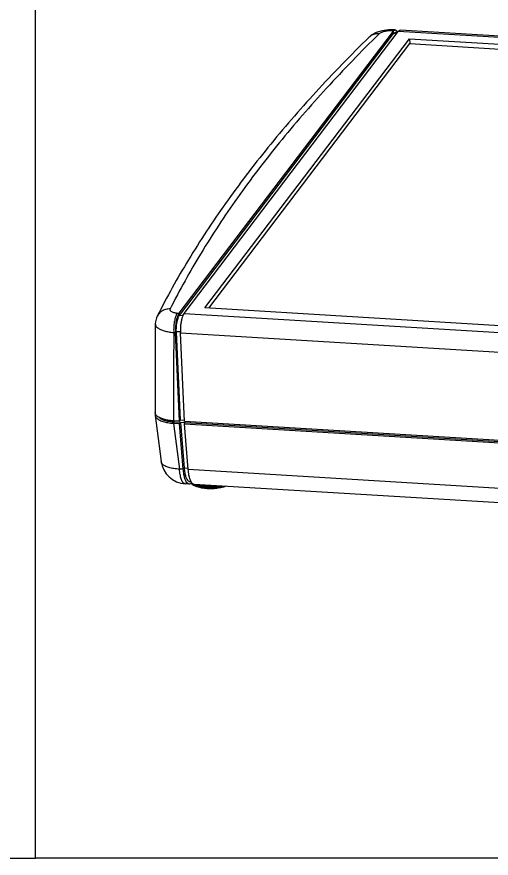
# Model space of a CAD drawing. Header units: millimetres. Extents: x -25 to 741, y -3272 to -3021.
# Drawn here: x 151.4 to 243, y -3272 to -3109.4 of the extents above; entities that cross this region are included whole.
import ezdxf

# ---------------------------------------------------------------- set-up
doc = ezdxf.new("R2010")
doc.units = ezdxf.units.MM

# ---------------------------------------------------------------- blocks, each defined once
blk = doc.blocks.new('*u2')
at = {"color": 7}
for p, q in [((-64.24413439026637, -8.026323773750391), (-22.85056012536637, 46.49450640654959)), ((-64.19012539266635, -8.489740225450532), (-22.79655112776635, 46.03108995484945)), ((-63.28806117546634, -8.084118760050387), (-21.8944869105664, 46.43671142024959)), ((-22.85056012536637, 46.49450640654959), (-23.19089035616634, 46.51507949734969)), ((-22.79655112776635, 46.03108995484945), (-22.85056012536637, 46.49450640654959)), ((-22.49580247636635, 46.71762802164949), (-22.83613293886634, 46.73820112644944)), ((-22.79655112776635, 46.03108995484945), (-22.50091975356639, 46.21702463404972)), ((-22.22851510496633, 45.99675196304952), (-22.79655112776635, 46.03108995484945)), ((-22.08057070086636, 46.19161437534967), (-22.50091975356639, 46.21702463404972)), ((60.80584617073356, 41.4374451057497), (-21.8944869105664, 46.43671142024959)), ((61.16060381973358, 41.66056672074956), (-21.53972926156638, 46.65983303534949)), ((-59.23936635616639, -7.031928836150655), (-19.72870583346634, 45.00885408544946)), ((-58.49670932606637, -7.07682273365026), (-19.65912090966634, 44.07743490814937)), ((-27.52405975636634, 45.32993530644944), (-27.53355843376636, 45.32069869464976)), ((-19.72870583346634, 45.00885408544946), (-19.65912090966634, 44.07743490814937)), ((-19.72870583346634, 45.00885408544946), (56.75715135143361, 40.38525518184952)), ((-19.65912090966634, 44.07743490814937), (56.08407924513364, 39.49872990204949)), ((19.41227190583368, -13.08338507455028), (60.80584617073356, 41.4374451057497)), ((19.46628090343364, -13.54680152635046), (60.85985516833358, 40.97402865394952)), ((20.36834512063365, -13.14118006085027), (61.76191938553364, 41.37965011944971)), ((60.85985516833358, 40.97402865394952), (60.80584617073356, 41.4374451057497)), ((60.85985516833358, 40.97402865394952), (61.15548654253365, 41.15996333314934)), ((61.42789119103355, 40.93969066224963), (60.85985516833358, 40.97402865394952)), ((61.57583559523363, 41.13455307444929), (61.15548654253365, 41.15996333314934)), ((62.10224961633372, 41.35907702864961), (61.76191938553364, 41.37965011944971)), ((62.45700726533363, 41.58219864374951), (62.11667703453367, 41.60277173454961)), ((56.75715135143361, 40.38525518184952), (17.24649082873367, -11.6555277397506)), ((68.82130455433372, 21.87453226394973), (66.66837422973373, 38.36461777124941)), ((68.61456137453371, 21.17403656944953), (68.63353389613366, 21.21174905824955)), ((68.63353389613366, 21.21174905824955), (68.73454550203365, 21.41298127054961)), ((68.73454550203365, 21.41298127054961), (68.67672548683373, 21.85564673964973)), ((68.82130977363369, 21.87453264694977), (68.73454550203365, 21.41298127054961)), ((68.79375291593357, 20.95968827454953), (68.8870746829337, 21.32647431384976)), ((68.8616025975337, 12.10366855124948), (68.88650919113371, 21.32644382104945)), ((68.6810275854337, 20.73513090814959), (68.79375291593357, 20.95968827454953)), ((68.79375291593357, 20.95968827454953), (68.76924962523373, 12.10392509154963)), ((68.76924962523373, 12.10392509154963), (68.7683308119336, 11.77374028054965)), ((68.8616025975337, 12.10366855124948), (68.76833081593367, 11.77374028844952)), ((-64.58446462106639, -8.005750682950293), (-64.24413439026637, -8.026323773750391)), ((-64.19012539266635, -8.489740225450532), (-64.24413439026637, -8.026323773750391)), ((-63.28806117546634, -8.084118760050387), (19.41227190583368, -13.08338507455028)), ((17.24649082873367, -11.6555277397506), (-59.23936635616639, -7.031928836150655)), ((-68.47205064436633, -8.629598923150297), (-68.47421524436635, -8.633903166750315)), ((-63.52429716566638, -8.529989792850301), (-64.19012539266635, -8.489740225450532)), ((-68.83077603266639, -10.11948565615057), (-68.87723091826632, -27.22624029305052)), ((-65.28068971186639, -11.7659973654504), (-64.94035948116635, -11.78657045615046)), ((-64.77031296846638, -11.62327912755063), (-64.94035948116635, -11.78657045615046)), ((-64.16227845256634, -28.92023502115035), (-64.94035948116635, -11.78657045615046)), ((-63.99335331436635, -28.73225056225056), (-64.77031296846638, -11.62327912755063)), ((-63.97383205416639, -11.67142669905024), (-64.77031296846638, -11.62327912755063)), ((-63.20620523776637, -28.97803000745034), (-63.98428626636638, -11.84436544245045)), ((-63.98428626636638, -11.84436544245045), (18.71604681483365, -16.84363175705039)), ((19.46628090343364, -13.54680152635046), (19.41227190583368, -13.08338507455028)), ((20.13210913043366, -13.58705109365064), (19.46628090343364, -13.54680152635046)), ((20.36834512063365, -13.14118006085027), (20.70867535143367, -13.16175315165037)), ((18.88609332763366, -16.68034042835052), (18.71604681483365, -16.84363175705039)), ((19.49412784353359, -33.97729632195023), (18.71604681483365, -16.84363175705039)), ((19.68257424193365, -16.72848799995063), (18.88609332763366, -16.68034042835052)), ((19.66305298163365, -33.78931186305044), (18.88609332763366, -16.68034042835052)), ((19.67212002963362, -16.90142674335038), (20.0124502604337, -16.92199983405044)), ((20.45020105833368, -34.03509130825023), (19.67212002963362, -16.90142674335038)), ((-68.76490155196637, -27.28835489055064), (-68.78573810916635, -27.32993378445053)), ((-68.87246568186634, -27.79142051955023), (-67.71119466666636, -36.68707652795047)), ((-64.16227845256634, -28.92023502115035), (-65.32708387686637, -28.84982209405052)), ((-65.17030475876635, -29.11210694905049), (-65.18895009106637, -28.84034486915061)), ((21.81716558093365, -34.37053232715061), (-65.17030475876635, -29.11210694905049)), ((-64.16227845256634, -28.92023502115035), (-63.9885016133664, -28.72685145825062)), ((-63.97192684826638, -29.20407016735044), (-64.14085198646632, -29.39205462625068)), ((-63.21549765996639, -28.77340704605058), (-63.98905245826637, -28.72664536685033)), ((-63.97192684826638, -29.20407016735044), (-63.26150990316631, -38.00466892465056)), ((-63.06595930746636, -29.25883624675043), (-63.97192684826638, -29.20407016735044)), ((19.49412784353359, -33.97729632195023), (-63.20620523776637, -28.97803000745034)), ((-63.18477877166634, -29.44984961255068), (-63.06595930746636, -29.25883624675043)), ((-65.32834740076635, -29.32027008065052), (-64.14085198646632, -29.39205462625068)), ((-65.32834740076635, -29.32027008065052), (-65.25365817476637, -29.89247573975035)), ((-65.25365817476637, -29.89247573975035), (-64.17289991406636, -38.17131070595042)), ((-63.42852551916639, -38.21630841885053), (-64.14085198646632, -29.39205462625068)), ((-62.47245230436636, -38.27410340515053), (-63.18477877166634, -29.44984961255068)), ((-63.18477877166634, -29.44984961255068), (19.51555430963361, -34.44911592705057)), ((19.49412784353359, -33.97729632195023), (19.66790468293362, -33.78391275885042)), ((20.44090863613366, -33.83046834685047), (19.66735383783367, -33.78370666765022)), ((21.61500648263365, -34.10550423525046), (20.45020105833368, -34.03509130825023)), ((21.81716558093365, -34.37053232715061), (21.79812030773365, -34.09294097365046)), ((27.19502708403365, -33.11050619485059), (27.1913827971336, -33.03011153055058)), ((27.49698890903363, -32.81560722425047), (27.19502708403365, -33.11050619485059)), ((27.70268903783364, -33.16269558365047), (27.92356583633369, -32.94707094995056)), ((27.70268903783364, -33.16269558365047), (27.97311823673363, -41.95896815255037)), ((19.51555430963361, -34.44911592705057), (19.68447944783367, -34.26113146815032)), ((20.22788077683362, -43.27336971965042), (19.51555430963361, -34.44911592705057)), ((19.68447944783367, -34.26113146815032), (20.59044698863369, -34.31589754765037)), ((19.68447944783367, -34.26113146815032), (20.39489639293362, -43.06173022545045)), ((20.47162752443364, -34.50691091335057), (20.59044698863369, -34.31589754765037)), ((20.47162752443364, -34.50691091335057), (21.65912293883366, -34.57869545885023)), ((21.18395399163364, -43.33116470595041), (20.47162752443364, -34.50691091335057)), ((21.65912293883366, -34.57869545885023), (21.92832838653368, -43.37616241875048)), ((-63.42852551916639, -38.21630841885053), (-64.17289991406636, -38.17131070595042)), ((-63.26150990316631, -38.00466892465056), (-63.42852551916639, -38.21630841885053)), ((-62.49043940096635, -38.05128042715023), (-63.26150990316631, -38.00466892465056)), ((20.22788077683362, -43.27336971965042), (-62.47245230436636, -38.27410340515053)), ((-62.25537591986637, -40.57808380335064), (-61.92661567916633, -40.59795748385022)), ((-61.89861538976635, -40.65693511305062), (-61.89125500256637, -40.89587571275024)), ((-62.31059887106636, -41.07565828415045), (-63.05497327536636, -41.03066057075057)), ((-61.52568910086637, -41.07403546365049), (-61.52353205086632, -41.13905047775052)), ((-61.52353205086632, -41.13905047775052), (-61.52281336086634, -41.16069986135062)), ((21.34580733393364, -46.13271957945062), (-61.35452560596633, -41.13345327345041)), ((-61.07026005776635, -41.32054577415056), (-61.08581736146635, -41.17955806725058)), ((20.22788077683362, -43.27336971965042), (20.39489639293362, -43.06173022545045)), ((20.39489639293362, -43.06173022545045), (21.16596689513364, -43.10834172805062)), ((21.92832838653368, -43.37616241875048), (21.18395399163364, -43.33116470595041)), ((21.56502599273364, -46.08895480375031), (21.34601025523369, -46.13273179605039)), ((21.40103037623368, -45.63514510425057), (21.71675546673362, -45.65423080495066)), ((21.56502626733362, -46.08895480735055), (21.58451864203363, -46.08454951815065)), ((21.6336956051336, -45.64920962725046), (21.63634108323362, -46.08852795335042)), ((21.63634108323362, -46.08852795335042), (21.6365680453336, -46.1266552606503)), ((21.7745231724337, -45.76230781835056), (21.77921832793362, -46.32882800585048)), ((23.04625504403367, -46.23551228465067), (22.30188063973367, -46.19051457125033))]:
    blk.add_line(p, q, dxfattribs=at)
for points in [[(-25.00806680106638, 46.57441998744935), (-26.15932562806637, 46.21502754214953), (-27.10973861546637, 45.67993311344981), (-27.52404210446633, 45.3299171454496)], [(-22.8363568780664, 46.73819789964955), (-23.7650475323664, 46.73992061964964), (-25.00806680106638, 46.57441998744935)], [(66.66872265623357, 38.36189564634969), (66.53933108423365, 38.94211138334958), (66.10731610563363, 39.8209690040494), (65.40632063833374, 40.57345251584957), (64.54597986743369, 41.0996132363498), (63.50284337443355, 41.44069002004971), (62.45697479143365, 41.58218393044945)], [(-68.47416946136633, -8.633926091850299), (-68.60027750636635, -8.916345087950504), (-68.80208484566634, -9.694811285950436), (-68.83078123406636, -10.12073992605065)]]:
    blk.add_lwpolyline(points, dxfattribs=at)
for centre, radius, start, end in [((-23.39101226496638, 45.74551389304952), 1.4110181086, 24.66986028497521, 27.22765061629327), ((60.26539403123371, 40.68845259224963), 1.4110181085, 24.66986028491562, 27.2276506165263), ((62.10437186673363, 41.27187259884977), 0.3269659693, 87.87109543429887, 98.76742206060001), ((-65.54986711946634, 88.69369707534952), 150.1965326762, 333.151463182125, 333.2856924386002), ((68.21576744053363, 21.3366994320495), 0.6700560257, 7.328437717218723, 11.83792315689443), ((68.19637423403361, 21.33539605554961), 0.6894580802, 359.2598152957113, 7.230292814918903), ((-66.69007941056634, 89.27254777104963), 151.4752625076, 332.6188138239835, 333.1508978613827), ((-66.2286245244664, 79.62747648214963), 151.0903950177, 332.6028363085787, 333.3144519966853), ((63.8633081483336, 12.11656031304938), 4.998190883199999, 333.2928463051781, 355.9658472070226), ((63.88379781373357, 12.11757844774957), 4.9778242186, 355.9375656836814, 359.839894025108), ((64.66500962073366, 11.71251441294953), 4.1003788028, 333.3362235024234, 337.2859443791161), ((-96.93575763236635, 107.4604227748496), 186.7917040154, 325.0563914085985, 326.1502017877945), ((-93.76485728476638, 105.3211655501495), 182.9666654643, 326.1534607481066, 326.3138810246919), ((-93.16914137096637, 104.4968528628497), 182.3157624039, 326.2654142656795, 326.4264128655135), ((-96.32491113316638, 106.6169881909495), 186.1175707308, 325.1642970556844, 326.2621513446195), ((-100.1970768758663, 109.7260479973493), 190.7627424572, 324.9039257651144, 325.0596400003218), ((-99.57091373376636, 108.8628736513497), 190.0647748516, 325.0112461901817, 325.1675498326114), ((-54.91792803776633, -11.43311205885038), 9.075680739, 181.5519156574063, 182.5971775737808), ((28.73847825753364, -16.49017335975032), 9.0756807382, 181.5519156574063, 182.597177573885), ((-67.72403946346634, -26.99662957495048), 1.213654451, 216.2533856303992, 219.7292618073039), ((-65.63659525586633, -23.49335009595052), 5.7482557531, 252.0186292350081, 253.2562121597952), ((-65.59832700146632, -22.90473585315067), 5.8720742264, 252.0310191378014, 254.3038833246002), ((-64.56217150056631, -19.04281671495028), 10.0876375766, 265.5102266433005, 266.5438281698021), ((22.33146919813368, -22.24949265615032), 11.8776398913, 266.5418025096998, 267.3537128550996), ((22.34435947393365, -21.95774391855048), 12.1696726656, 267.3565071519006, 268.8394022217997), ((24.11894103593369, -28.84301558275047), 5.3069537517, 292.7746447014961, 294.4205884959042), ((24.44402864673367, -29.54894729485068), 4.5297785029, 294.3681066596028, 297.8660951124061), ((25.02383059613368, -29.53437581095068), 4.1276850106, 299.6577321616926, 301.1848071660114), ((22.37516515483361, -22.73021769565048), 11.8700944293, 266.5416349768016, 267.2921875972984), ((22.45232107733364, -23.84460727375063), 10.5450709212, 266.5468444824007, 268.0326098478005), ((-62.75325493246635, -36.03976207915048), 5.0000182404, 187.4385285928034, 266.5377214823017), ((-62.22272856036636, -40.20611718925056), 0.3722844309, 262.8170119369014, 264.9909540692998), ((-62.57787254556632, -40.14347808805041), 1.0180593665, 310.4476755518132, 311.7042068948079), ((-61.07371054876631, -39.98804020515036), 1.2506223917, 228.046049688794, 229.1933828653983), ((-61.80151453546631, -41.01431902965032), 0.1486007091, 127.1499695130935, 131.746943358491), ((-60.93027526206635, -39.81962282605036), 1.4718376729, 229.2515075619158, 232.1977542841819), ((-60.21782016986634, -38.99973991755041), 2.5948699082, 237.8756560794005, 239.0330387311889), ((-60.13896612386634, -38.86656110275044), 2.7496399722, 239.0520385221144, 242.0086798994107), ((-60.10274805216631, -38.53308200515039), 2.9867977968, 241.6115144564872, 244.3920072980906), ((-59.91596606526633, -38.13970578895032), 3.4222632492, 244.4185758425934, 247.9472186736937), ((-59.75293257146637, -37.74544894415067), 3.8488894989, 247.9014015604048, 248.8515441353972), ((-59.76765471916639, -38.09318140845062), 3.6079604327, 246.8666526915083, 247.4043255504935), ((-59.72488898956635, -37.99042410605034), 3.7192616942, 247.4043099824953, 247.9231793015925), ((-59.69045125096636, -37.58458544295036), 4.021461015, 248.8481834952953, 249.3105399607039), ((-59.51882094426634, -37.46749066125039), 4.2813082494, 247.9979211662983, 251.4263846665942), ((-58.20971962326638, -31.32453995295054), 10.5492687387, 278.1894941470042, 280.7703315202023), ((-57.41892009306633, -33.60946372715034), 8.0466030698, 278.272440128798, 282.1556367338937), ((-58.08654222656634, -31.99079362795055), 9.8717338233, 280.790628581498, 281.6453262122047), ((-57.89531020536634, -32.86599953375026), 8.9759488483, 281.577453538, 285.8426038385052), ((24.16337019213364, -44.40375212135041), 2.755403164, 204.176102734185, 208.7945849406034), ((23.34801193583365, -41.24487123355038), 4.9997524612, 266.5398487960994, 314.3359428577141), ((17.93627313683368, -44.11304764875058), 2.1482394056, 234.7594717618111, 236.2426964558067), ((18.07601486373363, -43.90346455115059), 2.400137709, 236.2493624488015, 237.9412503293141), ((21.44951684153369, -34.37152104145025), 11.961851567, 269.4921562642991, 271.5794290920011), ((20.12380986433362, -35.64392093855031), 10.9739803192, 278.2177884795972, 278.8411933622996), ((20.24680610793365, -36.40257873955034), 10.2054339125, 278.8135043272027, 281.8458119355972), ((20.27277309833363, -36.2319432407503), 10.2503652331, 281.5037505443037, 282.4989145487933), ((20.39208485823366, -37.11625188035032), 9.4771378201, 281.8719113585964, 282.9380621133996), ((20.47732060203367, -37.48535068435058), 9.0983253794, 282.9353448098964, 284.4559189887072), ((20.56394346213364, -37.82414271855032), 8.7486354289, 284.460464048398, 284.933749542502), ((20.64841229963366, -38.14020502995027), 8.421480510599999, 284.9326203502055, 285.6033946105005), ((21.14319356743368, -40.78860565755031), 5.820967689, 289.2503261214933, 290.4792121981042)]:
    blk.add_arc(centre, radius, start, end, dxfattribs=at)
for points, start_tangent, end_tangent in [([(-25.60925225146633, 45.94776580604957), (-35.76699712226633, 35.46101356454938), (-44.89639556776632, 24.88406079384959), (-52.98072810246634, 14.23592194834964), (-60.00836406826636, 3.531915978949655), (-65.96694767576633, -7.208674481450544)], (-0.7147816261626172, -0.6993477153035711), (-0.4501625499580955, -0.8929466269689501)), ([(-25.60925225146633, 45.94776580604957), (-26.42978567086635, 45.90566424884946), (-27.15932417066637, 45.61377801634944), (-27.52388208446638, 45.32975129024953)], (-0.9948125127736376, 0.1017254364896088), (-0.7193993189953258, -0.6945967318013104)), ([(-23.19089035616634, 46.51507949734969), (-23.60121553086634, 46.52257261604973), (-24.02037178606639, 46.49643037954957), (-24.42822026236638, 46.4376919956494), (-24.80680661756634, 46.34890412994946), (-25.13932309856636, 46.23398613694962), (-25.41099300986633, 46.09806391774964), (-25.60925225146633, 45.94776580604957)], (-0.9981812084908889, 0.06028494850017632), (-0.7149675567351668, -0.6991576308788644)), ([(-23.19089035616634, 46.51507949734969), (-22.92515443856638, 46.72780137524933), (-22.83714454056638, 46.73126194204951)], (0.6046915281331295, 0.7964597640835478), (0.9936273884099839, -0.1127147417224346)), ([(-22.85056012536637, 46.49450640654959), (-22.73489923206631, 46.6238830748498)], (0.604691903559856, 0.7964594790503519), (0.7541368485066653, 0.6567173012220973)), ([(-22.73489923206631, 46.6238830748498), (-22.62918591656631, 46.69052068114979), (-22.49596156296633, 46.71346917704977)], (0.7541368483754877, 0.6567173013727343), (0.999269170925178, -0.0382246522352751)), ([(-22.49596156296633, 46.71346917704977), (-22.41084642506632, 46.69749589864932), (-22.20945090696637, 46.51498770484977)], (0.9992691709284623, -0.03822465214941055), (0.5593917592223054, -0.8289034079518398)), ([(-22.20945090696637, 46.51498770484977), (-22.13634106276635, 46.39109291784962)], (0.5593917592602254, -0.8289034079262493), (0.4579017637545692, -0.8890027979429845)), ([(-22.10878079096636, 46.33445748114946), (-22.05910222386632, 46.21419734494975)], (0.4177853516125395, -0.9085457610808533), (0.3492387045871982, -0.9370337919297552)), ([(-21.8944869105664, 46.43671142024959), (-21.67311270176634, 46.6327256948498), (-21.53988834816636, 46.65567419074978)], (0.6046919036181005, 0.796459479006131), (0.999269170928345, -0.03822465215247797)), ([(-27.53355843376636, 45.32069869464976), (-37.82429986266635, 34.69539362434944), (-47.07885206046632, 23.97008056904951), (-55.28101438956634, 13.16188870724955), (-62.41623253836639, 2.288962938049735), (-68.47205064436633, -8.629598923150297)], (-0.7147816261626577, -0.6993477153035297), (-0.4501625492907707, -0.8929466273053694)), ([(60.80584617073356, 41.4374451057497), (61.02722037953373, 41.63345938024941), (61.16044473303356, 41.65640787614939)], (0.6046919036181005, 0.796459479006131), (0.999269170928345, -0.03822465215247797)), ([(61.16044473303356, 41.65640787614939), (61.24555987093373, 41.64043459784943), (61.44695538913362, 41.45792640404943)], (0.9992691709284623, -0.03822465214941055), (0.5593917592223054, -0.8289034079518398)), ([(61.44695538913362, 41.45792640404943), (61.52006523333358, 41.33403161704973)], (0.5593917592602254, -0.8289034079262493), (0.4579017637545692, -0.8890027979429845)), ([(61.54762550513357, 41.27739618034957), (61.59730407213357, 41.15713604414941)], (0.4177853516125395, -0.9085457610808533), (0.3492387045871982, -0.9370337919297552)), ([(61.76191938553364, 41.37965011944971), (61.93520145183362, 41.55152121994934)], (0.6046919037805437, 0.7964594788828002), (0.8551329723021097, 0.5184087187555386)), ([(61.93520145183362, 41.55152121994934), (61.9832935943337, 41.57566439404945), (62.05453443443361, 41.5950180388495)], (0.8551329721933931, 0.5184087189348704), (0.9884131991399108, 0.1517871791885178)), ([(62.10224961633372, 41.35907702864961), (62.21057757263367, 41.48226132794935)], (0.6046919034473112, 0.7964594791357988), (0.7348626931025842, 0.6782159112598414)), ([(63.48473267103356, 40.5620008271494), (63.52207875923369, 40.72202619954942), (63.47158573473365, 40.8774232898495), (63.33509189953367, 41.02069313324955), (63.11863522713367, 41.14545157424936), (62.8318581830336, 41.24618033274965), (62.48744208873364, 41.3184808058495), (62.10224961633372, 41.35907702864961)], (0.4497977710560243, 0.893130430090159), (-0.9981745247111057, 0.06039551488114148)), ([(62.21057757263367, 41.48226132794935), (62.36798810943361, 41.57179958724964)], (0.7348626932572333, 0.6782159110922756), (0.9783836708149084, 0.206797951350455)), ([(62.36798810943361, 41.57179958724964), (62.45618193003367, 41.57523841174952)], (0.9783836708850469, 0.2067979510186216), (0.9935613772875208, -0.1132951435963818)), ([(23.12703724673366, -12.59443946035026), (33.28478211753367, -2.107687218850515), (42.41418056303365, 8.46926555184973), (50.49851309773368, 19.11740439744972), (57.52614906353364, 29.8214103668497), (63.48473267103356, 40.5620008271494)], (0.7147816261626172, 0.6993477153035711), (0.4501625499580955, 0.8929466269689501)), ([(63.48473267103356, 40.5620008271494), (64.37144518593362, 40.4166969873495), (65.1929099276336, 40.03105470644959), (65.87394634913363, 39.44036541914966), (66.35222464183363, 38.69868729134942), (66.58397088953365, 37.87389821794932)], (0.999778797416286, -0.02103226656461804), (0.1173050346646223, -0.9930959313391289)), ([(26.05835499873365, -15.50371560585063), (36.25961132063367, -4.971968117350571), (45.42599180573364, 5.647931558949495), (53.5435032391336, 16.33977130014955), (60.5997535775337, 27.08722914164946), (66.5839708909337, 37.87389822064961)], (0.714781626162337, 0.6993477153038574), (0.4501625499685758, 0.8929466269636666)), ([(66.58397089103363, 37.87389822074965), (66.6741741592337, 38.29902708044938), (66.66843154263364, 38.36196686664971)], (0.420828501712135, 0.9071402163649893), (-0.132153865203778, 0.9912292146177402)), ([(68.67672548683373, 21.85564673964973), (68.22617033423359, 25.30487257324967), (67.70304399483365, 29.30924720314943), (67.15827522853357, 33.47880807294951), (66.5839708909337, 37.87389822064961)], (-0.1295184707579797, 0.991577009481621), (-0.1295759457950526, 0.9915695004745345)), ([(68.87157259523366, 21.47415734074957), (68.8088229609337, 21.65499615264935)], (-0.2047616785651625, 0.9788118588325221), (-0.4355971936842, 0.9001417026526709)), ([(58.47960452543367, 3.840012032449522), (62.69610847853363, 10.4793955459495), (67.81487169093367, 19.60782728104959)], (0.5546418516955046, 0.8320891877363759), (0.4598989037943989, 0.8879712823558599)), ([(58.73202386653367, 3.674865080449763), (62.75380443983369, 10.02201087854974), (68.6810275854337, 20.73513090814959)], (0.5530065162946712, 0.8331769277504217), (0.4493845382754874, 0.8933384223008249)), ([(68.76833081593367, 11.77374028844952), (68.6217854268337, 10.63670056554975), (68.44737695393366, 10.12922553104954)], (0.007120871049738414, -0.999974646276341), (-0.3861485479702812, -0.9224366096922019)), ([(26.84186824633366, -44.82129437285039), (37.27429306953366, -34.06309834605054), (46.65626878393363, -23.19571194065065), (54.96979292333373, -12.23730288545039), (62.19863040363367, -1.207676578650535), (68.3290866804337, 9.871865456449541)], (0.7153342859827279, 0.6987824119835737), (0.4490768653327282, 0.8934931275745387)), ([(67.91519458003364, 10.10234963804942), (62.90848064903372, 1.16533643584944), (56.01106320083369, -9.407354222350477), (47.93452652873367, -20.11657814745058), (38.46485712153367, -31.12876997535022), (27.97311823673363, -41.95896815255037)], (-0.4601392036300071, -0.887846784801715), (-0.7153342859702312, -0.6987824119963665)), ([(27.65863526823364, -32.6894432271506), (38.0237506935336, -22.01737912515046), (47.32836819323364, -11.25341435875043), (55.55680359413367, -0.4154717742503635), (55.88292225303366, 0.04716314834968216)], (0.7159077345571762, 0.6981948980057158), (0.5749481973388314, 0.8181898131710197)), ([(27.92356583633369, -32.94707094995056), (38.07234192483367, -22.48675045165055), (47.38075547883369, -11.71883518345066), (55.61223021933364, -0.8768906442505795), (56.14243025933371, -0.1232407938505276)], (0.7151871612895673, 0.6989329898685358), (0.5734146410679866, 0.819265310756456)), ([(-65.96694767576633, -7.208674481450544), (-66.8377576897663, -7.317004712850576), (-67.61297650796638, -7.669056296950657), (-68.22165529336638, -8.232613129750462), (-68.47198362456635, -8.629632723950635)], (-0.9997787976336892, 0.02103225623025556), (-0.4503112863131794, -0.8928716287456835)), ([(-65.96694767576633, -7.208674481450544), (-66.00429482726634, -7.368629748050353), (-65.95386961196635, -7.523976390850294), (-65.81752684086638, -7.667199209450246), (-65.60116612246634, -7.791983983850514), (-65.31433193056631, -7.892786146650451), (-64.96982190526637, -7.965129750650249), (-64.58446462106639, -8.005750682950293)], (-0.4499161697510218, -0.8930707923768247), (0.9981729334519183, -0.06042180834758657)), ([(-64.58446462106639, -8.005750682950293), (-64.83430282146634, -8.472111045950442), (-65.04537570106635, -9.149428219450328), (-65.19836600876636, -9.97571458055063), (-65.27927217206633, -10.8753489445503), (-65.28068971196632, -11.7659973654504)], (-0.6046919036756723, -0.7964594789624213), (0.04536565726420402, -0.9989704485824327)), ([(-64.24413439026637, -8.026323773750391), (-64.45444073456633, -8.398890071050573), (-64.64028170776635, -8.924274159650395), (-64.78981836286636, -9.569006593850645), (-64.89352450916635, -10.29201487475029), (-64.94479357576637, -11.04723996295024), (-64.94035948116635, -11.78657045615046)], (-0.6046919036826646, -0.7964594789571124), (0.04536565726688722, -0.9989704485823109)), ([(-63.28806117546634, -8.084118760050387), (-63.48670825416633, -8.430457231850596)], (-0.6046919036192422, -0.7964594790052644), (-0.4105203898976525, -0.9118514185317034)), ([(-64.77031296846638, -11.62327912755063), (-64.75834642166632, -10.69163285695049), (-64.64486203646635, -9.775309242250387), (-64.44601782106639, -9.004775259250437), (-64.19012539266635, -8.489740225450532)], (-0.0453656572685943, 0.9989704485822333), (0.6046919036685838, 0.7964594789678029)), ([(-63.48670825416633, -8.430457231850596), (-63.49836751976636, -8.456685057350569), (-63.68420849296632, -8.98206914595039), (-63.83374514806638, -9.62680158015064), (-63.93745129436633, -10.34980986105029), (-63.9887203609664, -11.10503494925069), (-63.99027977796635, -11.67890623445055)], (-0.4105203899440397, -0.9118514185108194), (0.02713452150779763, -0.999631791082368)), ([(-68.83070731706636, -10.12082332185037), (-68.83013156616636, -10.15008905655031), (-68.70346603926635, -10.52092549615054), (-68.36255831956635, -10.86974180165043), (-67.82242327836633, -11.18115813335044), (-67.1067707519664, -11.4415050216503), (-66.24709088416631, -11.63933866395064), (-65.28068971196632, -11.7659973654504)], (-0.004607624448150757, -0.9999893848421316), (0.996114743586945, -0.08806484888259929)), ([(-65.28068971186639, -11.7659973654504), (-65.29164324316633, -15.76659218905024), (-65.30292390316635, -19.90766531535064), (-65.31469411516633, -24.25150397355037), (-65.32708387686637, -28.84982209405052)], (-0.002744791762295563, -0.9999962330519959), (-0.002686579163631039, -0.999996391139687)), ([(20.70867535143367, -13.16175315165037), (21.11918674733369, -13.1692427809503), (21.53849130793367, -13.14307205685054), (21.94649848643365, -13.08427331675057), (22.32503554013363, -12.99545033705044), (22.65734594313363, -12.88055777945056), (22.92888075623364, -12.74467374175038), (23.12703724673366, -12.59443946035026)], (0.9981827959544345, -0.06025865797201047), (0.7149072391224424, 0.6992193071206825)), ([(23.12703724673366, -12.59443946035026), (23.96347095603363, -12.80597566205051), (24.73925514513365, -13.2517900021503), (25.38339053973363, -13.89108187735064), (25.83692626383362, -14.66534372685055), (26.05835499863366, -15.50371560585063)], (0.9948125127737114, -0.101725436488885), (0.1137231297460546, -0.9935124809285298)), ([(19.41227190583368, -13.08338507455028), (19.20196556153365, -13.45595137185046), (19.01612458833364, -13.98133546055033), (18.86658793323363, -14.62606789465053), (18.76288178693363, -15.34907617565023), (18.71161272033368, -16.10430126385063), (18.71604681483365, -16.84363175705039)], (-0.6046919036826646, -0.7964594789571124), (0.04536565726688722, -0.9989704485823109)), ([(18.88609332763366, -16.68034042835052), (18.89805987443361, -15.74869415775038), (19.01154425963364, -14.83237054305027), (19.21038847503365, -14.06183656015037), (19.46628090343364, -13.54680152635046)], (-0.0453656572685943, 0.9989704485822333), (0.6046919036685838, 0.7964594789678029)), ([(20.1696980419336, -13.48751853275053), (20.15803877633363, -13.51374635815046), (19.97219780313367, -14.03913044685032), (19.82266114803366, -14.68386288095053), (19.7189550017336, -15.40687116195022), (19.66768593513365, -16.16209625015063), (19.66612651803365, -16.73596753525044)], (-0.4105203899440397, -0.9118514185108194), (0.02713452150779763, -0.999631791082368)), ([(20.62846141133366, -13.27953699585032), (20.4588387504337, -13.62811000015063), (20.24776618193363, -14.30542393225051), (20.09477524043365, -15.13170962285039), (20.01386819413364, -16.03134658515046), (20.01245025333367, -16.92199983365026)], (-0.522465685881333, -0.8526603116579006), (0.04536540359595609, -0.9989704601020875)), ([(20.36834512063365, -13.14118006085027), (20.1696980419336, -13.48751853275053)], (-0.6046919036192422, -0.7964594790052644), (-0.4105203898976525, -0.9118514185317034)), ([(20.70867535143367, -13.16175315165037), (20.62846141133366, -13.27953699585032)], (-0.6046915638921351, -0.7964597369344442), (-0.5224656859110262, -0.8526603116397063)), ([(20.01245026053363, -16.92199983405044), (21.03991906703362, -16.91587132775021), (22.08507613443362, -16.83318579835031), (23.10246583783368, -16.67760196825066), (24.04731473373363, -16.4559534773507), (24.87815087803364, -16.17796953075049), (25.55838001023363, -15.85591018255036), (26.05835499863366, -15.50371560585063)], (0.9994747989596112, -0.0324056514306475), (0.742701076418683, 0.6696231112249111)), ([(27.65863526823364, -32.6894432271506), (27.28034144033364, -28.62591218575062), (26.89108690143365, -24.44526341975052), (26.48572256283364, -20.09226109325027), (26.05835499873365, -15.50371560585063)], (-0.09268734070587605, 0.9956952630563596), (-0.09274415025023112, 0.9956899731313772)), ([(21.61500648263365, -34.10550423525046), (21.23617437233366, -30.04249768145064), (20.84636609053365, -25.86238891015046), (20.4404252360336, -21.50994923695043), (20.0124502604337, -16.92199983405044)], (-0.09282998211730294, 0.9956819745381058), (-0.09288677932864013, 0.9956766775544923)), ([(-68.83354596946634, -27.44472167885033), (-68.87246201476631, -27.7914196732504)], (-0.3193524574525205, -0.9476360102481522), (0.1256552343263079, -0.9920739700679585)), ([(-68.70274213926638, -27.71433299485034), (-68.87108440496633, -27.3218708219506), (-68.87649819866635, -27.22628602675059)], (-0.5910255099365502, 0.8066528662344421), (0.01162350047617783, 0.9999324448364902)), ([(-68.87246201476631, -27.7914196732504), (-68.65862231786633, -28.24288015265029), (-68.16196827756636, -28.63787796345059), (-67.41112635656634, -28.96084344995052)], (0.1256552344363227, -0.9920739700540242), (0.9511303306911487, -0.3087897246336835)), ([(-68.49787633746638, -27.93429004475047), (-68.65742860796632, -27.77234977675062)], (-0.7558633841308482, 0.6547293673956148), (-0.6388667639704461, 0.7693173973685571)), ([(-68.16077541346635, -28.16738938265053), (-68.49787633746638, -27.93429004475047)], (-0.8687873272339557, 0.495185399661258), (-0.7558633842463376, 0.654729367262286)), ([(-67.40987399886632, -28.49039187515064), (-68.16077541346635, -28.16738938265053)], (-0.9511296725085344, 0.3087917519523603), (-0.8687873272361033, 0.4951853996574898)), ([(-67.20836565716633, -28.7280536424505), (-67.38251837986633, -28.65831436325061), (-67.69234402906636, -28.5046348902506), (-67.94460071476635, -28.33468653685031), (-68.08470243166636, -28.20783016325049)], (-0.9368795490971674, 0.3496522708112853), (-0.692610203968254, 0.721312072101288)), ([(-67.29262430466633, -28.99789476305068), (-66.43502390556631, -29.19538902475051), (-65.32834740076635, -29.32027008065052)], (0.9575776921195045, -0.2881752306411566), (0.9981778683319527, -0.06034022847387349)), ([(-65.35184343246635, -29.09949857915035), (-65.68074628896636, -29.06800280735024), (-66.16203458776636, -28.99980052405044), (-66.61148795976635, -28.90773689965044), (-67.02037064876635, -28.79337632815032), (-67.20836565716633, -28.7280536424505)], (-0.9969269701014409, 0.07833655777707446), (-0.9368795491060227, 0.3496522707875582)), ([(-65.32708387686637, -28.84982209405052), (-66.43371893066632, -28.72494814215042), (-67.18692976016638, -28.55784092865042)], (-0.9981778683306236, 0.06034022849585886), (-0.9626272672465881, 0.27082973314126)), ([(21.81439042573362, -34.58705848325053), (22.85043703383366, -34.59268507915067), (24.08222858313366, -34.4914041175507), (25.2362933861337, -34.28338790335056), (26.26231373993363, -33.9804526932503)], (0.9988826393491301, -0.0472596318956885), (0.9390924546234736, 0.3436646063668169)), ([(26.17330313023365, -33.73621029665037), (25.91682072823363, -33.83693460505037), (24.99927040043366, -34.10803466375046), (23.96710877753361, -34.29369788355052), (23.42816863753364, -34.35072595185056), (22.88462128463362, -34.3827318116505), (22.34668989403366, -34.3893018820504), (22.09030153153367, -34.38346217285061)], (-0.9219543739675374, -0.3872985054478346), (-0.9994068339124109, 0.03443806511944247)), ([(27.06628233543364, -33.12132081175059), (26.21736411533362, -33.5075667666506), (25.19077303263367, -33.81052568165069), (24.03683208623363, -34.01837973535066), (22.80581423953362, -34.11951156755049), (22.09786436893364, -34.12491996535027)], (-0.8688424622509414, -0.4950886544748541), (-0.9997934654375752, 0.02032305263301854)), ([(26.26231373993363, -33.9804526932503), (27.11051182813367, -33.59444748885062), (27.40949661073364, -33.40515065125055)], (0.9390924546228602, 0.3436646063684933), (0.8152331306471857, 0.5791329231663391)), ([(27.19502708403365, -33.11050619485059), (26.95723632733365, -33.30909381195033), (26.6632752017336, -33.4974549413505), (26.56127775093364, -33.55346343495057)], (-0.7159386356370155, -0.6981632115789322), (-0.8835132116655784, -0.4684062390835277)), ([(27.37491503363361, -32.92515779035057), (27.16114663143361, -33.06561691165052)], (-0.8129047849454972, -0.5823966093760463), (-0.8553385111177533, -0.5180695237116973)), ([(27.65863526823364, -32.6894432271506), (27.37491503363361, -32.92515779035057)], (-0.7159077346085506, -0.6981948979530379), (-0.812904784984988, -0.5823966093209254)), ([(27.40949661073364, -33.40515065125055), (27.70268903783364, -33.16269558365047)], (0.8152331305903227, 0.5791329232463841), (0.7159386355683286, 0.6981632116493678)), ([(-64.17289992346633, -38.17131070545065), (-65.28455385256638, -38.08950783605042), (-66.24501780856639, -37.88527702035026), (-66.99692460136635, -37.57081668385035), (-67.49536387316635, -37.16490910965058), (-67.71119419686636, -36.68707646685061)], (-0.9998764059314871, 0.01572173214160072), (-0.1290991557602354, 0.9916316896822099)), ([(-63.05493991506631, -41.0236609892504), (-63.19742601556635, -40.99674669145043), (-63.53336610896639, -40.69126484345043), (-63.81937224586636, -40.08910086825063), (-64.03736005626632, -39.22862390565024), (-64.17289992346633, -38.17131070545065)], (-0.9992394646463285, 0.03899349039671794), (-0.08046197364930882, 0.9967576790757411)), ([(-62.86378998026635, -40.6161336412506), (-63.11486107806633, -40.01254831535061), (-63.30653752146634, -39.19802553095042), (-63.42852551916639, -38.21630841885053)], (-0.4825381789635819, 0.8758749373298166), (-0.08046197366209498, 0.9967576790747089)), ([(-63.26150990316631, -38.00466892465056), (-63.15406967216637, -38.87469252485062), (-62.98272866766632, -39.60996498895065), (-62.76113065046633, -40.15050110785069), (-62.49987911796637, -40.47819990675043), (-62.26927850486635, -40.57547988385068)], (0.0804619736490545, -0.9967576790757615), (0.9921662036812212, -0.1249248745158211)), ([(-62.11765867336635, -40.1955618670504), (-62.3367983425664, -39.33203660215031), (-62.47245230436636, -38.27410340515053)], (-0.325194724314115, 0.9456470754347347), (-0.08046197365691792, 0.9967576790751269)), ([(-62.31040638246634, -41.0735948341503), (-62.56680775006635, -40.97636656315035), (-62.86378998026635, -40.6161336412506)], (-0.9958412417866553, 0.0911055495390517), (-0.4825381790307317, 0.8758749372928223)), ([(-61.83487059896635, -40.79120099075044), (-62.11765867336635, -40.1955618670504)], (-0.5555886387615597, 0.8314573136842789), (-0.3251947243525358, 0.9456470754215224)), ([(-61.9174031219664, -40.91821998965042), (-62.23986352086632, -41.07390113275051), (-62.31040638246634, -41.0735948341503)], (-0.7610494012513427, -0.6486939254031696), (-0.9958412417809503, 0.09110554960140914)), ([(-61.75730233326635, -41.08730380055067), (-61.93505807526634, -40.93018439345042)], (-0.795418134572763, 0.6060610457641918), (-0.6931876197171298, 0.7207571878732114)), ([(-61.76891999056636, -40.90611360405046), (-61.84435809226636, -40.88563299895031), (-61.89125500266636, -40.89587571275024)], (-0.9072106659187048, 0.4206766069599548), (-0.7975690676439607, -0.6032276372461256)), ([(-61.67379653176636, -40.98715124495038), (-61.83487059896635, -40.79120099075044)], (-0.7338847591428902, 0.6792739950106895), (-0.5555886387940303, 0.8314573136625815)), ([(-61.6734229150664, -41.09083493275057), (-61.80867880966633, -41.0007081613503), (-61.83242053616635, -40.9825673819505)], (-0.869512048390579, 0.4939117306803101), (-0.7894334740602723, 0.613836126366907)), ([(-61.59766419106637, -41.19732502805027), (-61.75730233326635, -41.08730380055067)], (-0.8468699601729831, 0.5318000287294182), (-0.7954181344532512, 0.6060610459210438)), ([(-61.52238383126638, -41.17363425165058), (-61.59439992426638, -41.05759722635048), (-61.67811288826636, -40.96596074515037)], (-0.3811020862570772, 0.9245329630956937), (-0.7526653061293425, 0.6584033239202421)), ([(-61.49851090366639, -41.09889192885021), (-61.67379653176636, -40.98715124495038)], (-0.9367110940722378, 0.3501033079563677), (-0.7338847591078066, 0.6792739950485936)), ([(-61.52265930036634, -41.16678536645031), (-61.6734229150664, -41.09083493275057)], (-0.8978471266444483, 0.4403073212840186), (-0.8695120486043406, 0.4939117303039915)), ([(-61.35405566846634, -41.12851163995037), (-61.49851090366639, -41.09889192885021)], (-0.9985507292013501, 0.05381859540578844), (-0.9367110941283694, 0.3501033078061865)), ([(-61.18512281126635, -41.41103654265044), (-61.42947609146637, -41.29454462825061)], (-0.9195837671095147, 0.3928940000415811), (-0.882836671785001, 0.469680115559071)), ([(-56.26117313726633, -41.57234278875057), (-57.23568122206638, -41.70832818865028), (-58.23478773706637, -41.76184083375028), (-59.20915406486637, -41.73023855365045), (-60.11066172926638, -41.6150820476505), (-60.89478964326639, -41.42205829525028), (-61.11124451196639, -41.34669857325025)], (-0.9832569411648978, -0.1822245528216455), (-0.9355019040878253, 0.3533216487112749)), ([(-61.04478435086634, -41.24163390295053), (-61.07026005766636, -41.32054577405052)], (-0.2100758406962701, -0.9776850930415967), (-0.3849004104866342, -0.9229581106459929)), ([(-56.26117313726633, -41.57234278875057), (-57.32205168716638, -41.58911881475024), (-58.37560395976635, -41.54305209705035), (-59.36001722476635, -41.48452775285023), (-60.27092125696635, -41.42098129545047), (-61.07026005776635, -41.32054577415056)], (-0.997548186140192, -0.0699829717032145), (-0.9821420873853816, 0.1881406925316415)), ([(-61.04009646076639, -41.17451595765033), (-61.03978962956631, -41.17734682385026), (-61.04478435086634, -41.24163390295053)], (0.1173179681612133, -0.9930944035420421), (-0.2100758400954997, -0.9776850931706845)), ([(-56.70700325296633, -41.76623112015022), (-57.82544998596637, -41.87129073195047), (-58.93798392526634, -41.86612837645043), (-59.97753720036638, -41.7499566399506), (-60.88251535886633, -41.52580778425045)], (-0.9897467345985712, -0.1428334741979823), (-0.9474949817453899, 0.3197706358740638)), ([(-55.22304122486634, -41.50428483445057), (-55.66858230816632, -41.65098818945035), (-56.15567970246633, -41.77475345215043), (-56.67085695616635, -41.87231381755055), (-57.20485566926635, -41.94232593595052), (-57.74800016946637, -41.98372531805035), (-58.29041996426639, -41.99580961985066), (-58.82228110556633, -41.97826708955063), (-59.33401911016637, -41.93115403545062), (-59.81655531856637, -41.85481182455032), (-60.26145217116635, -41.74970450095043), (-60.66086489286636, -41.61617926055033), (-60.82475133186637, -41.54639893875037)], (-0.937080308058182, -0.3491138728976301), (-0.9085824846564375, 0.4177054806625534)), ([(-56.24301371636631, -41.44222611265059), (-56.2611732037663, -41.57234272895039)], (-0.2054130018288506, -0.9786753796227127), (-0.05325998020417003, -0.9985806800197226)), ([(27.9731182288337, -41.95896816035065), (27.37546536343365, -42.43978495515057), (26.53725491833364, -42.84921636785066), (25.50855204963364, -43.16280762395036), (24.35079976383366, -43.36182834915053), (23.13314901143366, -43.43439130955039), (21.92832839593365, -43.37616241935029)], (-0.6882800897913081, -0.7254450482268584), (-0.9933338632360055, 0.1152728768992648)), ([(26.84259613713363, -44.8205262538504), (27.41480437873366, -44.09611776345037), (27.83733547083369, -43.08635439265026), (27.9731182288337, -41.95896816035065)], (0.7148249304114738, 0.699303452631425), (-0.01036677630376615, 0.9999462635307298)), ([(21.34627725513366, -46.12777788265066), (21.20182176883367, -46.09815806985034), (20.86546221423362, -45.79046691205031), (20.58267426123365, -45.19482775725055), (20.36353468733364, -44.33130263735029), (20.22788077683362, -43.27336971965042)], (-0.9985507260192263, 0.0538186544469131), (-0.08046197365174047, 0.9967576790755447)), ([(20.39489639293362, -43.06173022545045), (20.52043251423362, -44.0324672443503), (20.72394393493363, -44.81883708115038), (20.98659728263362, -45.35268090925047), (21.29868731703363, -45.61452401665065), (21.40144864093367, -45.63112976205048)], (0.08046197367340949, -0.9967576790737955), (0.9993037395893027, -0.03730999923392281)), ([(21.64964065673365, -45.53220700265047), (21.49760605523369, -45.12736495675063), (21.30593760493366, -44.31285670975058), (21.18395399163364, -43.33116470595041)], (-0.4104717720729709, 0.9118733049778764), (-0.08046197366974382, 0.9967576790740914)), ([(21.92832839593365, -43.37616241935029), (22.06477497973367, -44.43839546915024), (22.28296626203365, -45.29717013685058), (22.41977050763364, -45.63631351055028)], (0.08046197366507765, -0.9967576790744681), (0.433973553069057, -0.9009256102679168)), ([(17.0936718803336, -46.00667082635027), (16.7743190310336, -45.85885373555038)], (-0.9332923146714012, 0.3591176066072206), (-0.8723539462701544, 0.4888748228605037)), ([(17.51756012143363, -46.26569634435054), (16.80204924223364, -45.93759154265035)], (-0.9476414547001798, 0.3193363013090232), (-0.8473370778359272, 0.5310554363948004)), ([(17.04814977573363, -45.87015524195067), (17.09375175743367, -46.00664166945035)], (0.4960252726910734, -0.8683080840644907), (0.1435409894522275, -0.9896443726647849)), ([(22.31702474953369, -46.27639557025032), (21.53881191033366, -46.40520103685049), (20.54326665303364, -46.49064260515024), (19.55369213713362, -46.49148232335028), (18.61895873453369, -46.40767871785056), (17.7852278099337, -46.24337034505061), (17.0936718803336, -46.00667082635027)], (-0.9799050653615526, -0.1994644401360081), (-0.9144423708104681, 0.4047161356636652)), ([(21.34349381683364, -46.33290273535067), (20.70954236003365, -46.31627808595067), (19.67724786393364, -46.26236313455047), (18.7176441465337, -46.2033673224505), (17.83690785593365, -46.1325077497504), (17.0936718803336, -46.00667082635027)], (-0.9999687250538307, 0.007908787152049027), (-0.9659791822169614, 0.2586198359048479)), ([(21.69238913193362, -46.50521934745029), (20.57433461613363, -46.61039967145052), (19.46208128163363, -46.60543261585053), (18.42263939683363, -46.4895232838503), (17.51756012143363, -46.26569634435054)], (-0.9897284030011008, -0.142960443105395), (-0.9476414546774883, 0.319336301376361)), ([(23.0623434406337, -46.28410641725031), (22.72942130643361, -46.39017706575032), (22.2423239121336, -46.51394232835037), (21.72714665843364, -46.61150269375048), (21.19314794533364, -46.68151481215045), (20.65000344513362, -46.72291419425028), (20.10758365033365, -46.73499849615064), (19.57572250903365, -46.7174559658506), (19.06398450443362, -46.67034291165055), (18.58144829603367, -46.59400070075026), (18.13655144343369, -46.48889337715036), (17.73713872173363, -46.35536813675026), (17.5740013257336, -46.28593204815024)], (-0.944054549853098, -0.3297893371558039), (-0.9086990788191619, 0.4174517746437388)), ([(21.58451502473366, -46.08500657075047), (21.6041786444336, -46.08928521045027)], (0.9999686826637187, -0.007914145044614906), (0.9066094376757509, -0.4219707661879661)), ([(21.6041786444336, -46.08928521045027), (21.6365680453336, -46.1266552606503)], (0.9066094387912806, -0.4219707637912362), (0.4550604704596766, -0.8904605371519941)), ([(21.77921832783363, -46.32882800565039), (21.71630734923366, -46.2445784440506), (21.66780037163363, -46.17705703625052), (21.63656806793364, -46.12665526605042)], (-0.5989383846346482, 0.8007951120050859), (-0.4550605413381749, 0.8904605009302811)), ([(21.93616863863366, -45.99817455915036), (21.74866654823364, -45.73094951005032)], (-0.694444598403794, 0.7195461762443), (-0.4825183925140265, 0.875885837815454)), ([(22.30206929893365, -46.18845305285049), (22.04563687533363, -46.09119725355049), (21.93616863863366, -45.99817455915036)], (-0.9958409550157127, 0.0911086840723402), (-0.6944445985049731, 0.7195461761466506)), ([(22.41977050763364, -45.63631351055028), (22.56900242843363, -45.89777842335025)], (0.4339735528835697, -0.9009256103572657), (0.5593917593971479, -0.8289034078338462)), ([(22.47487547373368, -46.24592325565027), (22.63501986493367, -46.22284857015029)], (0.9680011782679672, 0.2509456492386897), (0.9919994613058799, 0.1262421037880956)), ([(22.53136551803362, -46.20438971185058), (22.52103744473362, -46.21890673195048), (22.50794899953365, -46.23531139795068), (22.49210387733365, -46.24622589265027)], (-0.579633885542244, -0.8148770206179586), (-0.9010491250617894, -0.4337170439645923)), ([(22.56900242843363, -45.89777842335025), (22.90466162533363, -46.20195874635056), (23.04652018853363, -46.22858087695022)], (0.5593917593337091, -0.8289034078766583), (0.999269170930544, -0.03822465209499127))]:
    blk.add_spline(points, degree=3, dxfattribs=dict(at, start_tangent=start_tangent, end_tangent=end_tangent))
blk = doc.blocks.new('u5')
at = {"layer": 'Defpoints', "color": 2}
for points in [[(0, 251.2723202160018), (-179.6645073197643, 251.2723202160018), (-179.6645073197643, 0), (0, 0)], [(0, 251.2723202160018), (179.6645073197642, 251.2723202160018), (179.6645073197642, 0), (0, 0)]]:
    blk.add_lwpolyline(points, close=True, dxfattribs=at)
blk.add_blockref('*u2', (91.99146419305765, 113.3966967643737))

msp = doc.modelspace()

# ---------------------------------------------------------------- block references
msp.add_blockref('u5', (154.9468168328083, -3272.039848493375))

doc.saveas('drawing.dxf')
